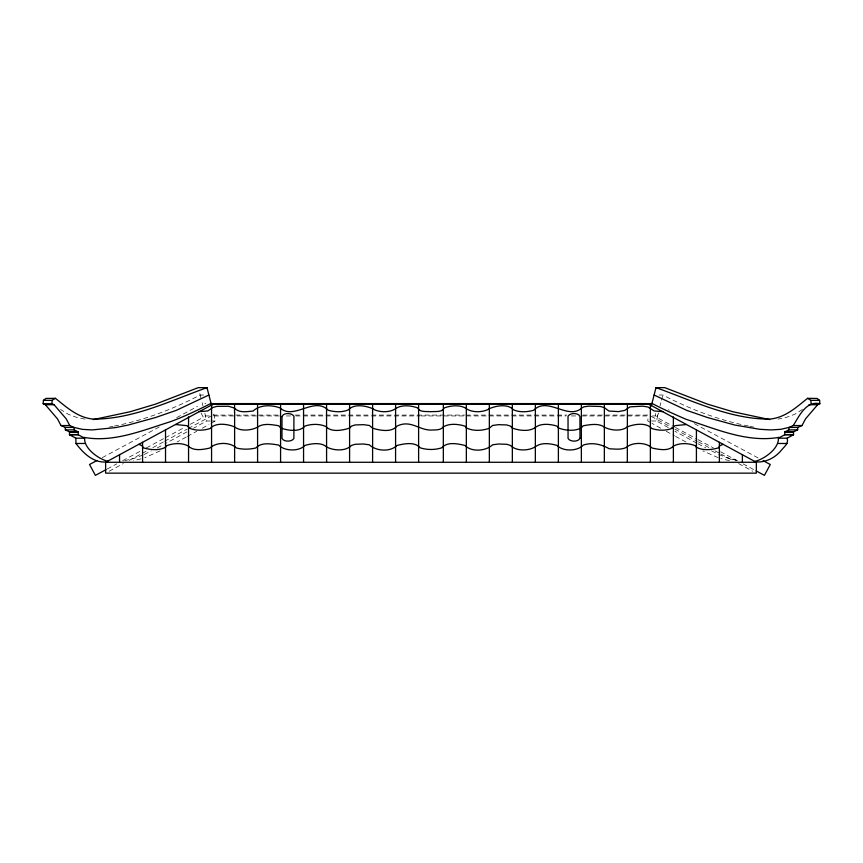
<?xml version="1.0" encoding="UTF-8"?>
<svg xmlns="http://www.w3.org/2000/svg" width="863" height="863" viewBox="0 0 863 863"><rect width="100%" height="100%" fill="white"/><g stroke="black" fill="none" stroke-linecap="round" stroke-linejoin="round"><path stroke-width="0.65" stroke-dasharray="4.32 3.24" d="M647.94 418.997L647.789 420.993L650.929 422.751M668.329 427.595L656.527 420.993L658.145 413.258M660.044 405.869L660.853 402.719M661.511 400.152L663.194 393.625M658.825 412.935L656.484 417.282L674.283 426.861M802.471 409.461L794.683 414.305L785.859 417.552L778.113 419.116M210.216 420.993L206.473 420.993L193.571 428.21M211.025 423.345L215.211 420.993L213.582 413.258M202.298 428.21L208.932 424.52M186.872 431.921L165.027 443.765M186.214 437.066L177.088 441.996M187.39 436.419L196.775 431.284M109.159 471.241L123.333 463.582M129.234 460.389L141.047 454.003M142.222 453.366L146.947 450.81M152.859 447.627L163.485 441.878M164.66 441.241L187.098 429.116M188.285 428.48L210.712 416.344M102.201 457.681L159.202 427.012M176.688 417.606L197.487 406.408M107.249 468.987L116.742 463.873M122.675 460.68L141.651 450.475M146.397 447.919L164.186 438.35M165.372 437.703L184.348 427.498M190.281 424.305L203.334 417.282L200.993 412.935M157.26 447.908L163.916 444.359M144.272 454.456L151.359 450.885M160.087 450.885L144.822 457.692M143.107 454.92L136.095 457.692A172.622 122.061 -90 0 1 124.747 460.572M109.213 427.109L113.096 426.322M114.38 426.063C144.412 420.162 173.085 409.116 200.162 395.017L203.905 395.017M659.095 395.017L662.838 395.017C689.915 409.116 718.588 420.162 748.62 426.063M204.963 403.604L205.879 403.604M213.075 415.071L278.986 415.071M295.124 415.071L301.845 415.071M303.193 415.071L370.443 415.071M371.791 415.071L393.312 415.071M394.65 415.071L464.596 415.071M465.944 415.071L487.466 415.071M488.803 415.071L556.052 415.071M557.401 415.071L566.818 415.071M582.957 415.071L648.857 415.071M209.364 415.944L204.963 415.944L204.941 413.474M214.477 415.944L279.795 415.944M286.462 415.944L290.507 415.944M295.89 415.944L420.011 415.944M421.317 415.944L565.945 415.944M571.328 415.944L576.689 415.944M582.029 415.944L647.811 415.944M652.514 415.944L655.524 415.944M211.467 420.993L215.211 420.993M651.533 420.993L656.527 420.993M749.904 426.322L753.787 427.109M84.887 419.116L77.141 417.552L68.317 414.305L60.529 409.461M718.728 454.456L726.905 457.692A172.622 122.061 -90 0 0 738.253 460.572A172.622 122.061 90 0 1 726.905 457.692M718.178 457.692L702.914 450.885M711.641 450.885L717.541 453.852M696.862 443.183L674.963 431.284M697.973 443.765L705.74 447.908M685.912 441.996L675.61 436.419M668.458 409.709L669.267 410.141M694.37 423.647L759.602 458.749M675.47 427.498L696.819 438.987M698.005 439.623L713.421 447.919M720.54 451.748L737.142 460.68M743.075 463.873L754.942 470.259M651.22 416.344L673.658 428.48M674.844 429.116L697.272 441.241M698.458 441.878L709.084 447.627M714.985 450.81L719.71 453.366M720.896 454.003L732.698 460.389M738.609 463.582L752.773 471.241M666.225 431.284L674.445 435.783M660.702 428.21L651.975 423.345M199.806 393.625L201.489 400.152M202.147 402.719L202.956 405.869M204.855 413.258L206.473 420.993M655.546 413.474L655.546 415.944M140.982 458.846A172.622 122.061 -90 0 1 133.485 460.572M729.515 460.572A172.622 122.061 -90 0 1 720.734 458.48"/><path stroke-width="1.29" d="M558.383 462.277L558.383 404.197M754.909 461.36C763.928 459.321 779.073 448.738 778.394 438.199L784.758 434.747L793.485 434.747L793.55 431.834L797.671 429.882L797.736 427.433L801.986 425.556L805.535 418.857L817.649 404.725L819.85 403.722L819.58 400.346L817.121 398.447L807.563 398.328C796.193 407.433 784.78 417.972 769.386 419.116C729.915 419.181 692.525 400.691 655.999 387.638L651.317 405.869M755.966 461.942C765.945 462.6 775.136 457.789 781.382 450.216C784.23 446.581 788.955 443.593 787.132 438.199L793.485 434.747M303.56 408.35L303.56 404.197M784.758 434.747L784.823 431.834L788.944 429.882L788.998 427.433L793.259 425.556L801.986 425.556M108.091 461.36C99.072 459.321 83.927 448.738 84.606 438.199L75.868 438.199L69.515 434.747L69.45 431.834L65.329 429.882L65.264 427.433L61.014 425.556L57.465 418.857L45.351 404.725L43.15 403.722L43.42 400.346L45.879 398.447L55.437 398.328C66.807 407.433 78.22 417.972 93.614 419.116C133.085 419.181 170.475 400.691 207.001 387.638L211.683 405.869M84.606 438.199L78.242 434.747L78.177 431.834L74.056 429.882L65.329 429.882M581.371 404.208L581.36 462.277M208.889 395.017L176.246 410.378L155.448 417.552L128.274 425.028L115.362 427.627L92.125 429.925L82.298 429.343L74.002 427.433L69.741 425.556L66.203 418.857L54.078 404.725L51.877 403.722L52.212 400.227L55.437 398.328M280.583 462.277L280.572 404.208M581.392 427.778L583.194 425.783C589.893 424.618 598.501 422.946 604.348 427.088M165.545 447.185L166.44 445.826C173.01 443.118 182.255 442.492 188.555 446.225C193.83 451.435 203.247 449.472 209.838 448.048C216.246 441.942 230.054 441.856 236.538 448.016C242.773 449.634 249.59 449.461 255.847 447.983C261.413 441.878 271.176 443.927 278.522 445.006C284.423 451.263 299.008 451.77 304.963 445.416C311.662 443.496 321.37 442.039 326.807 447.077C333.754 450.691 345.588 451.522 351.478 445.459L355.103 444.294L363.431 444.003L369.342 444.801C376.117 451.295 390.4 452.158 396.98 445.459C403.938 443.787 414.715 441.392 420.108 447.778C426.905 450.033 435.038 450.033 441.824 447.778C447.228 441.414 457.983 443.776 464.963 445.459C471.478 452.309 485.858 451.22 492.59 444.801L498.512 444.003L506.829 444.294L510.454 445.459C516.387 451.457 528.566 450.939 535.308 446.829C540.928 442.223 550.314 443.431 556.98 445.416C562.924 451.64 577.52 451.468 583.42 445.006C592.644 442.093 601.587 444.402 609.246 448.771C614.909 448.976 621.198 450.055 626.398 447.39C632.503 441.878 646.236 442.147 652.104 448.048C658.739 449.45 668.394 451.554 673.561 446.02C679.99 442.687 688.954 443.043 695.492 445.826L696.409 447.196M793.259 425.556C799.257 416.031 806.139 400.508 819.85 403.722M395.567 408.706C389.58 412.827 379.245 412.492 372.978 409.019M627.358 426.883C621.543 431.619 610.497 430.508 604.348 427.142M627.358 426.861C634.078 424.143 646.258 422.083 651.856 428.533C658.253 430.659 665.966 430.907 672.234 428.285L674.942 425.664L686.441 424.52M257.584 427.142C251.435 430.508 240.497 431.597 234.617 426.926C227.951 424.089 215.685 422.104 210.087 428.533C203.69 430.659 195.977 430.907 189.709 428.285L187.001 425.664L175.502 424.52M395.599 408.62C401.554 404.488 411.015 405.491 417.519 407.865C419.828 412.503 426.085 411.295 430.324 411.651A9.72 4.606 0 0 0 430.971 411.64A9.72 4.606 0 0 0 431.608 411.651C435.847 411.295 442.115 412.503 444.423 407.865C450.928 405.491 460.378 404.488 466.333 408.62M165.523 447.217C159.159 450.853 150.345 449.839 143.517 447.886L142.017 445.707L138.824 444.326M488.965 409.019C482.697 412.492 472.363 412.827 466.376 408.706M349.591 428.059L351.511 426.085L355.178 424.941L363.517 424.672L369.386 425.47L372.589 428.177L372.611 404.208M488.922 408.846C495.826 405.718 507.876 403.42 513.561 409.849C519.731 412.536 527.261 412.072 533.647 410.292C547.563 395.923 567.973 420.583 581.921 407.929L583.917 406.818L588.825 406.139L600.475 406.473L604.391 407.66L608.911 411.036L618.48 411.608L624.683 410.421L630.044 406.851L642.644 406.149L647.951 406.991L654.165 410.961L661.889 411.554A18.112 8.576 0 0 0 662.741 411.543L663.064 411.532M349.591 428.102C342.762 430.281 331.489 432.654 325.966 426.581C319.709 423.69 311.511 423.819 304.973 426.085C299.688 432.417 287.055 430.594 280.604 427.843M105.62 462.277L213.075 404.197L648.857 404.197L756.355 462.277L756.322 473.151L105.62 473.151L105.62 462.277L756.322 462.277M96.753 460.615L89.536 464.499L95.394 475.362L106.063 469.623M211.047 403.377C197.713 410.152 184.186 416.689 170.108 421.802C142.471 430.4 113.323 442.838 83.894 437.347M373.01 408.846C366.106 405.718 354.067 403.42 348.372 409.849C342.212 412.536 334.682 412.072 328.296 410.292C314.283 395.923 294.046 420.583 280.022 407.929C271.457 404.704 260.022 404.574 253.021 411.036C247.034 411.597 239.105 413.248 234.574 408.167M257.584 427.088C263.442 422.946 272.05 424.618 278.749 425.783L280.551 427.778M723.108 444.326L719.925 445.707L718.415 447.886C711.587 449.839 702.784 450.853 696.409 447.217M581.392 427.8C574.952 431.554 564.995 430.583 558.383 427.929M779.106 437.347C747.153 442.956 715.74 428.9 685.902 419.245C674.467 414.229 663 409.224 651.953 403.377M93.28 419.591L130.065 411.759L155.642 404.089L198.263 387.638L207.001 387.638M655.999 387.638L664.737 387.638L707.358 404.089L732.935 411.759L769.72 419.591M43.42 400.346L52.147 400.346M807.563 398.328L810.853 400.346L819.58 400.346M210.95 403.604L651.123 403.604M43.15 403.722L51.877 403.722M45.351 404.725L54.078 404.725M808.922 404.725L817.649 404.725M61.014 425.556L69.741 425.556M65.264 427.433L74.002 427.433L74.056 429.882M797.736 427.433L788.998 427.433L780.702 429.343L770.875 429.925L759.774 429.31L734.726 425.028L707.552 417.552L686.754 410.378L654.111 395.017M788.944 429.882L797.671 429.882M69.45 431.834L78.177 431.834M784.823 431.834L793.55 431.834M69.515 431.964L78.253 431.964M784.747 431.964L793.485 431.964M69.45 434.585L78.177 434.585M784.823 434.585L793.55 434.585M69.515 434.747L78.242 434.747M778.394 438.199L787.132 438.199M75.868 438.199L75.944 443.485L84.671 443.485M778.329 443.485L787.056 443.485M198.878 411.532L199.202 411.543A18.112 8.576 0 0 0 200.054 411.554L207.778 410.961L213.021 407.412L217.044 406.344L228.619 406.279L234.531 408.123M107.034 461.942C93.484 463.291 83.474 453.366 75.944 443.485M763.162 460.669L770.281 464.499L764.435 475.362L756.128 470.896M558.329 427.865L556.969 426.085C550.335 424.1 540.939 422.935 535.34 427.476C529.127 431.942 519.127 430.561 512.352 428.102M466.354 427.897C473.075 431.327 482.374 430.842 489.353 428.221L489.353 462.277M512.352 428.059L510.421 426.085L506.754 424.941L498.426 424.672L492.557 425.47L489.353 428.177L489.332 404.208M466.354 427.821L464.974 426.128C458.264 424.067 449.515 423.129 443.28 426.894C440.421 430.605 435.125 429.763 430.971 430.076C418.749 430.087 410.508 419.429 396.969 426.128C391.446 432.762 379.849 430.4 372.633 428.221L372.589 462.277M810.853 400.346L811.123 403.722M742.385 454.747L742.385 462.288M719.364 442.309L719.364 462.288M696.409 429.903L696.409 462.288M673.377 416.872L673.377 462.277M650.389 404.984L650.368 462.277M627.401 404.208L627.325 462.277M604.37 404.208L604.348 462.277M535.384 404.208L535.34 462.277M512.352 462.277L512.331 404.208M466.322 404.208L466.354 462.277M443.345 404.208L443.323 462.277M418.598 404.208L418.62 462.277M395.61 404.208L395.578 462.277M349.601 404.208L349.591 462.277M326.559 404.208L326.592 462.277M303.56 408.221L303.56 462.277M257.584 412.525L257.584 462.277M257.562 404.208L257.562 412.643M234.617 412.514L234.617 462.277M234.542 404.208L234.542 412.665M211.554 404.984L211.575 462.277M188.555 416.872L188.555 462.277M165.523 429.903L165.523 462.288M142.578 442.309L142.578 462.288M119.558 454.747L119.558 462.288M282.007 416.592L281.974 438.242C283.506 442.147 291.953 441.985 293.884 438.469L293.916 416.214C291.964 412.719 283.291 412.482 282.007 416.592M579.958 438.242C578.437 442.147 569.99 441.985 568.059 438.469L568.027 416.214C569.979 412.719 578.642 412.482 579.936 416.592L579.958 438.242"/></g></svg>
